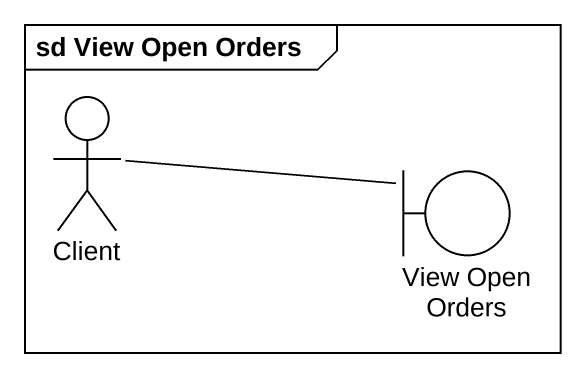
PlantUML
@startuml
mainframe sd View Open Orders
actor Client
boundary "View Open Orders" as View_Open_Orders
Client -right- View_Open_Orders
@enduml
